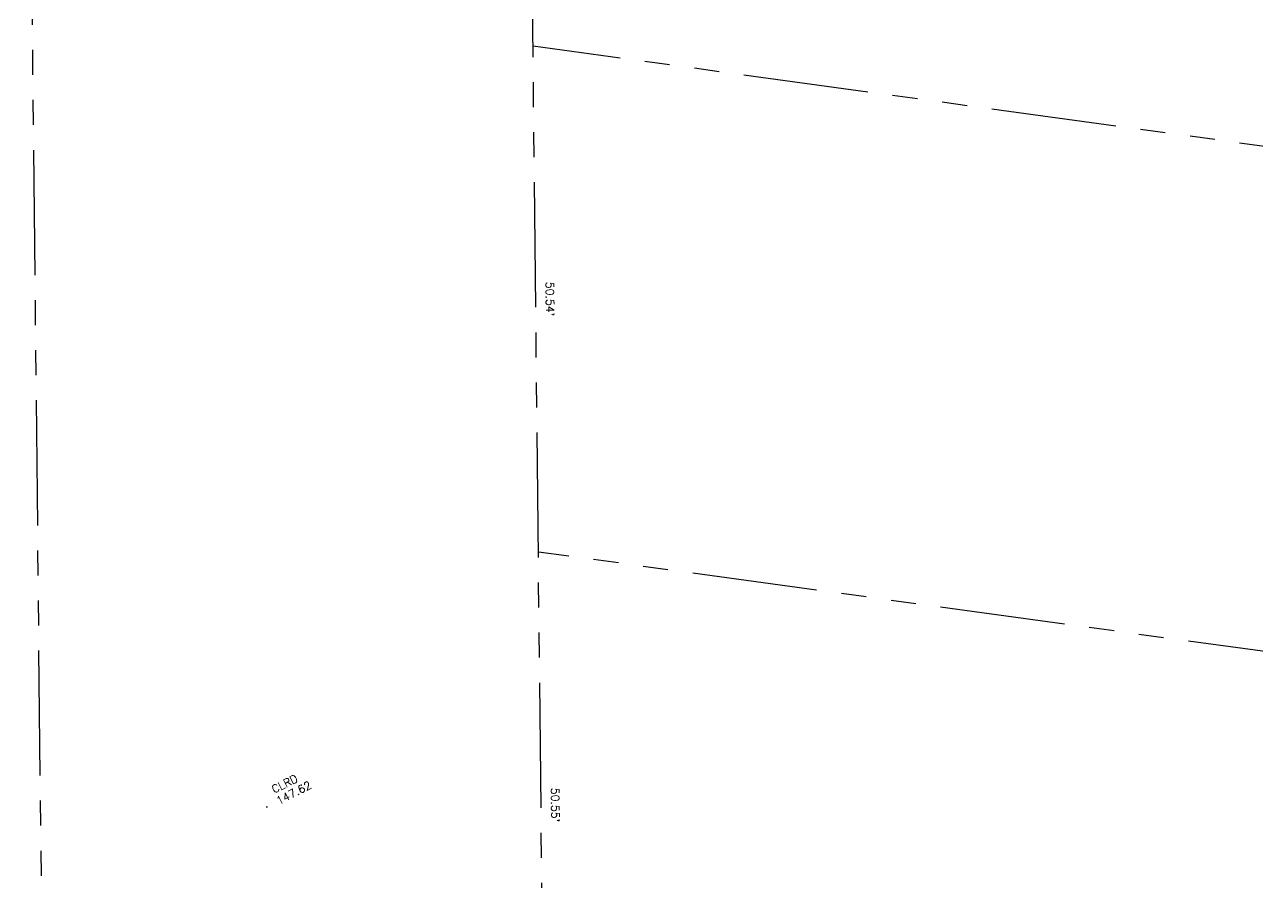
# Model space of a CAD drawing. Extents: x 3812 to 5524, y 4309 to 5867.
# Drawn here: x 4797 to 4920.2, y 4987.8 to 5073.5 of the extents above; entities that cross this region are included whole.
import ezdxf
from ezdxf.enums import TextEntityAlignment as Align

# ---------------------------------------------------------------- set-up
doc = ezdxf.new("R2010")
doc.units = 0
doc.header["$LTSCALE"] = 10
doc.header["$MEASUREMENT"] = 0
doc.header["$PDMODE"] = 2
doc.header["$PDSIZE"] = 0.05
doc.linetypes.add('PHANTOM', pattern=[2.5, 1.25, -0.25, 0.25, -0.25, 0.25, -0.25])
doc.layers.get('0').update_dxf_attribs({"linetype": 'CONTINUOUS'})
for name, color, linetype in [('BNDRY-REC', 4, 'PHANTOM'), ('ELEV', 7, 'CONTINUOUS'), ('PLT_ANNO_TXT', 120, 'CONTINUOUS'), ('PNTS-FIELD5-12-16', 3, 'CONTINUOUS'), ('TEXTM', 11, 'CONTINUOUS')]:
    doc.layers.add(name, color=color, linetype=linetype)
doc.styles.add('L80', font='simplex.shx', dxfattribs={"height": 0.8})
doc.styles.add('S6', font='SIMPLEX', dxfattribs={"height": 0.083333})

# ---------------------------------------------------------------- blocks, each defined once
blk = doc.blocks.new('POINT')
blk.add_point((0, 0))
at = {"layer": 'ELEV', "style": 'S6'}
blk.add_attdef('ELEV', (0.119, -0.04), '', height=0.0833, dxfattribs=at)

msp = doc.modelspace()

# ---------------------------------------------------------------- linework, layer by layer
at = {"layer": 'BNDRY-REC'}
for p, q in [((4848.87, 4970.23), (4846.93, 5154.98)), ((4799.61, 4898.45), (4797, 5148.09)), ((5005.12, 5049.77), (4847.81, 5071.31)), ((5000, 5000), (4848.34, 5020.78))]:
    msp.add_line(p, q, dxfattribs=at)

# ---------------------------------------------------------------- block references
at = {"layer": 'PNTS-FIELD5-12-16'}
ref = msp.add_blockref('POINT', (4821.21, 4995.31), dxfattribs=dict(at, xscale=9.6, yscale=9.6, zscale=9.6, rotation=27.3291666666667))
ref.add_attrib('ELEV', '147.62', (4822.41, 4995.5), dxfattribs={"layer": 'ELEV', "height": 0.8, "rotation": 27.3292, "style": 'S6'})

# ---------------------------------------------------------------- texts
at = {"layer": 'PLT_ANNO_TXT', "style": 'L80'}
for s, p in [("50.54'", (4849.1, 5046.06)), ("50.55'", (4849.63, 4995.51))]:
    msp.add_text(s, height=0.8, rotation=270.6, dxfattribs=at).set_placement(p, align=Align.CENTER)
at = {"layer": 'TEXTM', "style": 'L80'}
msp.add_text('CLRD', height=0.8, rotation=26.5403, dxfattribs=at).set_placement((4821.94, 4996.65))

doc.saveas('drawing.dxf')
